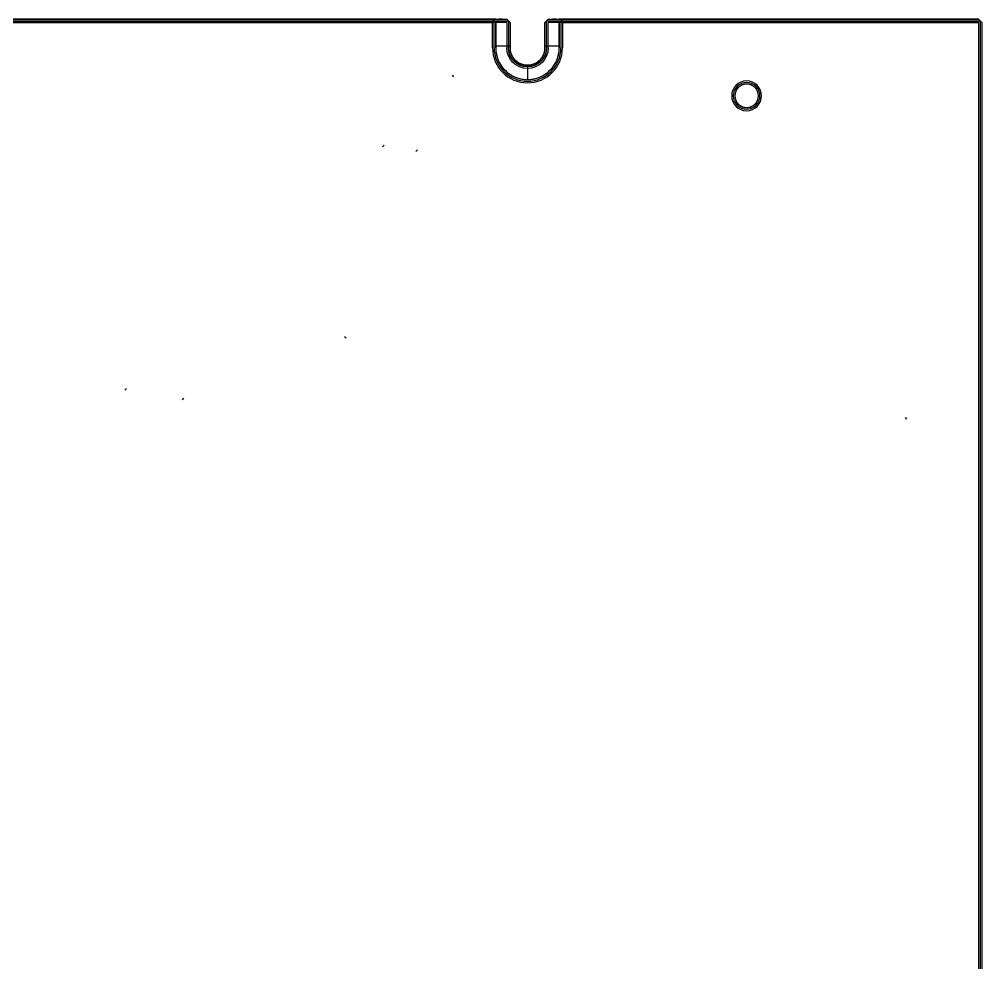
# Model space of a CAD drawing. Extents: x -358 to -55, y 52 to 355.
# Drawn here: x -206.3 to -54.8, y 207 to 355.5 of the extents above; entities that cross this region are included whole.
import ezdxf

# ---------------------------------------------------------------- set-up
doc = ezdxf.new("R2010")
doc.units = 0
doc.layers.add('8__热床$7075铝热床', color=18, linetype='CONTINUOUS')

msp = doc.modelspace()

# ---------------------------------------------------------------- linework, layer by layer
at = {"layer": '8__热床$7075铝热床'}
for p, q in [((-130.3, 355.5, 59.01), (-130.8, 355.5, 59.01)), ((-121.8, 355.5, 59.01), (-122.3, 355.5, 59.01)), ((-55.3, 355.5, 61.51), (-55.3, 355.5, 54.51)), ((-54.8, 355, 61.51), (-54.8, 53, 61.51)), ((-54.8, 355, 54.51), (-54.8, 355, 61.51)), ((-54.8, 355, 54.51), (-54.8, 53, 54.51)), ((-54.8, 355, 61.51), (-54.8, 53, 61.51)), ((-129.05, 351, 59.01), (-129.05, 351, 58.51)), ((-123.55, 351, 59.01), (-123.55, 351, 58.51)), ((-126.3, 348.25, 58.51), (-126.3, 348.25, 59.01)), ((-91.81, 345.3, 60.01), (-91.81, 345.3, 62.01)), ((-93.66, 343.45, 60.01), (-93.66, 343.45, 62.01)), ((-89.96, 343.45, 60.01), (-89.96, 343.45, 62.01)), ((-91.81, 341.6, 60.01), (-91.81, 341.6, 62.01))]:
    msp.add_line(p, q, dxfattribs=at)
for points in [[(-283.3, 355.25), (-129.3, 355.25)], [(-283.05, 355.5), (-129.55, 355.5)], [(-283.05, 355.5), (-129.55, 355.5)], [(-129.55, 355), (-283.05, 355)], [(-281.05, 355.25), (-131.55, 355.25)], [(-131.8, 355.5), (-280.8, 355.5)], [(-280.8, 355), (-131.8, 355)], [(-131.8, 355.5), (-131.3, 355)], [(-131.3, 355.5), (-131.8, 355.5)], [(-131.3, 355), (-131.8, 355.5)], [(-131.8, 351), (-131.8, 355)], [(-131.55, 351), (-131.55, 355.25)], [(-131.3, 355), (-131.3, 351)], [(-131.3, 351), (-131.3, 355)], [(-131.3, 351), (-131.3, 355)], [(-129.05, 355), (-129.55, 355.5)], [(-129.55, 355), (-129.55, 351)], [(-129.3, 355.25), (-129.3, 351)], [(-129.05, 355), (-129.05, 351)], [(-123.05, 355.5), (-123.55, 355)], [(-123.55, 351), (-123.55, 355)], [(-123.3, 355.25), (-55.05, 355.25)], [(-123.3, 351), (-123.3, 355.25)], [(-123.05, 355.5), (-55.3, 355.5)], [(-123.05, 355.5), (-55.3, 355.5)], [(-55.3, 355), (-123.05, 355)], [(-123.05, 351), (-123.05, 355)], [(-121.3, 355), (-120.8, 355.5)], [(-120.8, 355.5), (-121.3, 355.5)], [(-121.3, 355), (-120.8, 355.5)], [(-121.3, 351), (-121.3, 355)], [(-121.3, 355), (-121.3, 351)], [(-121.3, 355), (-121.3, 351)], [(-121.05, 355.25), (-55.05, 355.25)], [(-121.05, 355.25), (-121.05, 351)], [(-55.3, 355.5), (-120.8, 355.5)], [(-120.8, 355), (-55.3, 355)], [(-120.8, 355), (-120.8, 351)], [(-54.8, 355), (-55.3, 355.5)], [(-55.3, 355), (-55.3, 53)], [(-55.3, 355), (-55.3, 53)], [(-55.05, 355.25), (-55.05, 52.75)], [(-55.05, 355.25), (-55.05, 52.75)], [(-129.05, 351.25), (-131.3, 351.25)], [(-131.3, 351), (-131.3, 350.89), (-131.3, 350.78), (-131.29, 350.66), (-131.28, 350.55), (-131.27, 350.44), (-131.26, 350.32), (-131.24, 350.21), (-131.22, 350.09), (-131.2, 349.97), (-131.17, 349.86), (-131.14, 349.74), (-131.11, 349.62), (-131.07, 349.51), (-131.04, 349.39), (-130.99, 349.27), (-130.95, 349.16), (-130.9, 349.04), (-130.85, 348.93), (-130.8, 348.82), (-130.74, 348.7), (-130.68, 348.59), (-130.62, 348.48), (-130.56, 348.37), (-130.49, 348.26), (-130.41, 348.16), (-130.34, 348.05), (-130.26, 347.95), (-130.18, 347.85), (-130.1, 347.75), (-130.02, 347.65), (-129.93, 347.56), (-129.84, 347.46), (-129.74, 347.37), (-129.65, 347.29), (-129.55, 347.2), (-129.45, 347.12), (-129.35, 347.04), (-129.25, 346.96), (-129.14, 346.89), (-129.04, 346.81), (-128.93, 346.75), (-128.82, 346.68), (-128.71, 346.62), (-128.6, 346.56), (-128.49, 346.5), (-128.37, 346.45), (-128.26, 346.4), (-128.14, 346.35), (-128.03, 346.31), (-127.91, 346.27), (-127.79, 346.23), (-127.68, 346.19), (-127.56, 346.16), (-127.44, 346.13), (-127.33, 346.11), (-127.21, 346.08), (-127.1, 346.06), (-126.98, 346.05), (-126.87, 346.03), (-126.75, 346.02), (-126.64, 346.01), (-126.52, 346), (-126.41, 346), (-126.3, 346), (-126.19, 346), (-126.08, 346), (-125.97, 346.01), (-125.85, 346.02), (-125.74, 346.03), (-125.62, 346.05), (-125.51, 346.06), (-125.39, 346.08), (-125.28, 346.11), (-125.16, 346.13), (-125.04, 346.16), (-124.93, 346.19), (-124.81, 346.23), (-124.69, 346.27), (-124.58, 346.31), (-124.46, 346.35), (-124.35, 346.4), (-124.23, 346.45), (-124.12, 346.5), (-124, 346.56), (-123.89, 346.62), (-123.78, 346.68), (-123.67, 346.75), (-123.57, 346.81), (-123.46, 346.89), (-123.35, 346.96), (-123.25, 347.04), (-123.15, 347.12), (-123.05, 347.2), (-122.95, 347.29), (-122.86, 347.37), (-122.77, 347.46), (-122.68, 347.56), (-122.59, 347.65), (-122.5, 347.75), (-122.42, 347.85), (-122.34, 347.95), (-122.26, 348.05), (-122.19, 348.16), (-122.12, 348.26), (-122.05, 348.37), (-121.98, 348.48), (-121.92, 348.59), (-121.86, 348.7), (-121.8, 348.82), (-121.75, 348.93), (-121.7, 349.04), (-121.65, 349.16), (-121.61, 349.27), (-121.57, 349.39), (-121.53, 349.51), (-121.49, 349.62), (-121.46, 349.74), (-121.43, 349.86), (-121.41, 349.97), (-121.38, 350.09), (-121.36, 350.21), (-121.35, 350.32), (-121.33, 350.44), (-121.32, 350.55), (-121.31, 350.66), (-121.31, 350.78), (-121.3, 350.89), (-121.3, 351)], [(-131.3, 351), (-131.3, 350.89), (-131.3, 350.78), (-131.29, 350.66), (-131.28, 350.55), (-131.27, 350.44), (-131.26, 350.32), (-131.24, 350.21), (-131.22, 350.09), (-131.2, 349.97), (-131.17, 349.86), (-131.14, 349.74), (-131.11, 349.62), (-131.07, 349.51), (-131.04, 349.39), (-130.99, 349.27), (-130.95, 349.16), (-130.9, 349.04), (-130.85, 348.93), (-130.8, 348.82), (-130.74, 348.7), (-130.68, 348.59), (-130.62, 348.48), (-130.56, 348.37), (-130.49, 348.26), (-130.41, 348.16), (-130.34, 348.05), (-130.26, 347.95), (-130.18, 347.85), (-130.1, 347.75), (-130.02, 347.65), (-129.93, 347.56), (-129.84, 347.46), (-129.74, 347.37), (-129.65, 347.29), (-129.55, 347.2), (-129.45, 347.12), (-129.35, 347.04), (-129.25, 346.96), (-129.14, 346.89), (-129.04, 346.81), (-128.93, 346.75), (-128.82, 346.68), (-128.71, 346.62), (-128.6, 346.56), (-128.49, 346.5), (-128.37, 346.45), (-128.26, 346.4), (-128.14, 346.35), (-128.03, 346.31), (-127.91, 346.27), (-127.79, 346.23), (-127.68, 346.19), (-127.56, 346.16), (-127.44, 346.13), (-127.33, 346.11), (-127.21, 346.08), (-127.1, 346.06), (-126.98, 346.05), (-126.87, 346.03), (-126.75, 346.02), (-126.64, 346.01), (-126.52, 346), (-126.41, 346), (-126.3, 346), (-126.19, 346), (-126.08, 346), (-125.97, 346.01), (-125.85, 346.02), (-125.74, 346.03), (-125.62, 346.05), (-125.51, 346.06), (-125.39, 346.08), (-125.28, 346.11), (-125.16, 346.13), (-125.04, 346.16), (-124.93, 346.19), (-124.81, 346.23), (-124.69, 346.27), (-124.58, 346.31), (-124.46, 346.35), (-124.35, 346.4), (-124.23, 346.45), (-124.12, 346.5), (-124, 346.56), (-123.89, 346.62), (-123.78, 346.68), (-123.67, 346.75), (-123.57, 346.81), (-123.46, 346.89), (-123.35, 346.96), (-123.25, 347.04), (-123.15, 347.12), (-123.05, 347.2), (-122.95, 347.29), (-122.86, 347.37), (-122.77, 347.46), (-122.68, 347.56), (-122.59, 347.65), (-122.5, 347.75), (-122.42, 347.85), (-122.34, 347.95), (-122.26, 348.05), (-122.19, 348.16), (-122.12, 348.26), (-122.05, 348.37), (-121.98, 348.48), (-121.92, 348.59), (-121.86, 348.7), (-121.8, 348.82), (-121.75, 348.93), (-121.7, 349.04), (-121.65, 349.16), (-121.61, 349.27), (-121.57, 349.39), (-121.53, 349.51), (-121.49, 349.62), (-121.46, 349.74), (-121.43, 349.86), (-121.41, 349.97), (-121.38, 350.09), (-121.36, 350.21), (-121.35, 350.32), (-121.33, 350.44), (-121.32, 350.55), (-121.31, 350.66), (-121.31, 350.78), (-121.3, 350.89), (-121.3, 351)], [(-129.05, 351), (-129.05, 350.94), (-129.05, 350.88), (-129.05, 350.81), (-129.04, 350.75), (-129.03, 350.69), (-129.03, 350.63), (-129.02, 350.56), (-129.01, 350.5), (-128.99, 350.43), (-128.98, 350.37), (-128.96, 350.31), (-128.95, 350.24), (-128.93, 350.18), (-128.91, 350.11), (-128.88, 350.05), (-128.86, 349.99), (-128.83, 349.92), (-128.8, 349.86), (-128.78, 349.8), (-128.74, 349.74), (-128.71, 349.67), (-128.68, 349.61), (-128.64, 349.55), (-128.6, 349.49), (-128.56, 349.44), (-128.52, 349.38), (-128.48, 349.32), (-128.44, 349.27), (-128.39, 349.21), (-128.34, 349.16), (-128.3, 349.11), (-128.25, 349.05), (-128.2, 349.01), (-128.14, 348.96), (-128.09, 348.91), (-128.03, 348.86), (-127.98, 348.82), (-127.92, 348.78), (-127.86, 348.74), (-127.81, 348.7), (-127.75, 348.66), (-127.69, 348.62), (-127.63, 348.59), (-127.56, 348.56), (-127.5, 348.53), (-127.44, 348.5), (-127.38, 348.47), (-127.31, 348.44), (-127.25, 348.42), (-127.19, 348.4), (-127.12, 348.37), (-127.06, 348.36), (-126.99, 348.34), (-126.93, 348.32), (-126.87, 348.31), (-126.8, 348.3), (-126.74, 348.28), (-126.67, 348.27), (-126.61, 348.27), (-126.55, 348.26), (-126.49, 348.26), (-126.42, 348.25), (-126.36, 348.25), (-126.3, 348.25), (-126.24, 348.25), (-126.18, 348.25), (-126.12, 348.26), (-126.05, 348.26), (-125.99, 348.27), (-125.93, 348.27), (-125.86, 348.28), (-125.8, 348.3), (-125.74, 348.31), (-125.67, 348.32), (-125.61, 348.34), (-125.54, 348.36), (-125.48, 348.37), (-125.42, 348.4), (-125.35, 348.42), (-125.29, 348.44), (-125.23, 348.47), (-125.16, 348.5), (-125.1, 348.53), (-125.04, 348.56), (-124.98, 348.59), (-124.92, 348.62), (-124.86, 348.66), (-124.8, 348.7), (-124.74, 348.74), (-124.68, 348.78), (-124.62, 348.82), (-124.57, 348.86), (-124.51, 348.91), (-124.46, 348.96), (-124.41, 349.01), (-124.36, 349.05), (-124.31, 349.11), (-124.26, 349.16), (-124.21, 349.21), (-124.17, 349.27), (-124.12, 349.32), (-124.08, 349.38), (-124.04, 349.44), (-124, 349.49), (-123.96, 349.55), (-123.93, 349.61), (-123.89, 349.67), (-123.86, 349.74), (-123.83, 349.8), (-123.8, 349.86), (-123.77, 349.92), (-123.74, 349.99), (-123.72, 350.05), (-123.7, 350.11), (-123.68, 350.18), (-123.66, 350.24), (-123.64, 350.31), (-123.62, 350.37), (-123.61, 350.43), (-123.6, 350.5), (-123.59, 350.56), (-123.58, 350.63), (-123.57, 350.69), (-123.56, 350.75), (-123.56, 350.81), (-123.55, 350.88), (-123.55, 350.94), (-123.55, 351)], [(-123.55, 351), (-123.55, 350.94), (-123.55, 350.88), (-123.56, 350.81), (-123.56, 350.75), (-123.57, 350.69), (-123.58, 350.63), (-123.59, 350.56), (-123.6, 350.5), (-123.61, 350.43), (-123.62, 350.37), (-123.64, 350.31), (-123.66, 350.24), (-123.68, 350.18), (-123.7, 350.11), (-123.72, 350.05), (-123.74, 349.99), (-123.77, 349.92), (-123.8, 349.86), (-123.83, 349.8), (-123.86, 349.74), (-123.89, 349.67), (-123.93, 349.61), (-123.96, 349.55), (-124, 349.49), (-124.04, 349.44), (-124.08, 349.38), (-124.12, 349.32), (-124.17, 349.27), (-124.21, 349.21), (-124.26, 349.16), (-124.31, 349.11), (-124.36, 349.05), (-124.41, 349.01), (-124.46, 348.96), (-124.51, 348.91), (-124.57, 348.86), (-124.62, 348.82), (-124.68, 348.78), (-124.74, 348.74), (-124.8, 348.7), (-124.86, 348.66), (-124.92, 348.62), (-124.98, 348.59), (-125.04, 348.56), (-125.1, 348.53), (-125.16, 348.5), (-125.23, 348.47), (-125.29, 348.44), (-125.35, 348.42), (-125.42, 348.4), (-125.48, 348.37), (-125.54, 348.36), (-125.61, 348.34), (-125.67, 348.32), (-125.74, 348.31), (-125.8, 348.3), (-125.86, 348.28), (-125.93, 348.27), (-125.99, 348.27), (-126.05, 348.26), (-126.12, 348.26), (-126.18, 348.25), (-126.24, 348.25), (-126.3, 348.25), (-126.36, 348.25), (-126.42, 348.25), (-126.49, 348.26), (-126.55, 348.26), (-126.61, 348.27), (-126.67, 348.27), (-126.74, 348.28), (-126.8, 348.3), (-126.87, 348.31), (-126.93, 348.32), (-126.99, 348.34), (-127.06, 348.36), (-127.12, 348.37), (-127.19, 348.4), (-127.25, 348.42), (-127.31, 348.44), (-127.38, 348.47), (-127.44, 348.5), (-127.5, 348.53), (-127.56, 348.56), (-127.63, 348.59), (-127.69, 348.62), (-127.75, 348.66), (-127.81, 348.7), (-127.86, 348.74), (-127.92, 348.78), (-127.98, 348.82), (-128.03, 348.86), (-128.09, 348.91), (-128.14, 348.96), (-128.2, 349.01), (-128.25, 349.05), (-128.3, 349.11), (-128.34, 349.16), (-128.39, 349.21), (-128.44, 349.27), (-128.48, 349.32), (-128.52, 349.38), (-128.56, 349.44), (-128.6, 349.49), (-128.64, 349.55), (-128.68, 349.61), (-128.71, 349.67), (-128.74, 349.74), (-128.78, 349.8), (-128.8, 349.86), (-128.83, 349.92), (-128.86, 349.99), (-128.88, 350.05), (-128.91, 350.11), (-128.93, 350.18), (-128.95, 350.24), (-128.96, 350.31), (-128.98, 350.37), (-128.99, 350.43), (-129.01, 350.5), (-129.02, 350.56), (-129.03, 350.63), (-129.03, 350.69), (-129.04, 350.75), (-129.05, 350.81), (-129.05, 350.88), (-129.05, 350.94), (-129.05, 351)], [(-129.05, 351), (-129.05, 350.94), (-129.05, 350.88), (-129.05, 350.81), (-129.04, 350.75), (-129.03, 350.69), (-129.03, 350.63), (-129.02, 350.56), (-129.01, 350.5), (-128.99, 350.43), (-128.98, 350.37), (-128.96, 350.31), (-128.95, 350.24), (-128.93, 350.18), (-128.91, 350.11), (-128.88, 350.05), (-128.86, 349.99), (-128.83, 349.92), (-128.8, 349.86), (-128.78, 349.8), (-128.74, 349.74), (-128.71, 349.67), (-128.68, 349.61), (-128.64, 349.55), (-128.6, 349.49), (-128.56, 349.44), (-128.52, 349.38), (-128.48, 349.32), (-128.44, 349.27), (-128.39, 349.21), (-128.34, 349.16), (-128.3, 349.11), (-128.25, 349.05), (-128.2, 349.01), (-128.14, 348.96), (-128.09, 348.91), (-128.03, 348.86), (-127.98, 348.82), (-127.92, 348.78), (-127.86, 348.74), (-127.81, 348.7), (-127.75, 348.66), (-127.69, 348.62), (-127.63, 348.59), (-127.56, 348.56), (-127.5, 348.53), (-127.44, 348.5), (-127.38, 348.47), (-127.31, 348.44), (-127.25, 348.42), (-127.19, 348.4), (-127.12, 348.37), (-127.06, 348.36), (-126.99, 348.34), (-126.93, 348.32), (-126.87, 348.31), (-126.8, 348.3), (-126.74, 348.28), (-126.67, 348.27), (-126.61, 348.27), (-126.55, 348.26), (-126.49, 348.26), (-126.42, 348.25), (-126.36, 348.25), (-126.3, 348.25), (-126.24, 348.25), (-126.18, 348.25), (-126.12, 348.26), (-126.05, 348.26), (-125.99, 348.27), (-125.93, 348.27), (-125.86, 348.28), (-125.8, 348.3), (-125.74, 348.31), (-125.67, 348.32), (-125.61, 348.34), (-125.54, 348.36), (-125.48, 348.37), (-125.42, 348.4), (-125.35, 348.42), (-125.29, 348.44), (-125.23, 348.47), (-125.16, 348.5), (-125.1, 348.53), (-125.04, 348.56), (-124.98, 348.59), (-124.92, 348.62), (-124.86, 348.66), (-124.8, 348.7), (-124.74, 348.74), (-124.68, 348.78), (-124.62, 348.82), (-124.57, 348.86), (-124.51, 348.91), (-124.46, 348.96), (-124.41, 349.01), (-124.36, 349.05), (-124.31, 349.11), (-124.26, 349.16), (-124.21, 349.21), (-124.17, 349.27), (-124.12, 349.32), (-124.08, 349.38), (-124.04, 349.44), (-124, 349.49), (-123.96, 349.55), (-123.93, 349.61), (-123.89, 349.67), (-123.86, 349.74), (-123.83, 349.8), (-123.8, 349.86), (-123.77, 349.92), (-123.74, 349.99), (-123.72, 350.05), (-123.7, 350.11), (-123.68, 350.18), (-123.66, 350.24), (-123.64, 350.31), (-123.62, 350.37), (-123.61, 350.43), (-123.6, 350.5), (-123.59, 350.56), (-123.58, 350.63), (-123.57, 350.69), (-123.56, 350.75), (-123.56, 350.81), (-123.55, 350.88), (-123.55, 350.94), (-123.55, 351)], [(-123.55, 351), (-123.55, 350.94), (-123.55, 350.88), (-123.56, 350.81), (-123.56, 350.75), (-123.57, 350.69), (-123.58, 350.63), (-123.59, 350.56), (-123.6, 350.5), (-123.61, 350.43), (-123.62, 350.37), (-123.64, 350.31), (-123.66, 350.24), (-123.68, 350.18), (-123.7, 350.11), (-123.72, 350.05), (-123.74, 349.99), (-123.77, 349.92), (-123.8, 349.86), (-123.83, 349.8), (-123.86, 349.74), (-123.89, 349.67), (-123.93, 349.61), (-123.96, 349.55), (-124, 349.49), (-124.04, 349.44), (-124.08, 349.38), (-124.12, 349.32), (-124.17, 349.27), (-124.21, 349.21), (-124.26, 349.16), (-124.31, 349.11), (-124.36, 349.05), (-124.41, 349.01), (-124.46, 348.96), (-124.51, 348.91), (-124.57, 348.86), (-124.62, 348.82), (-124.68, 348.78), (-124.74, 348.74), (-124.8, 348.7), (-124.86, 348.66), (-124.92, 348.62), (-124.98, 348.59), (-125.04, 348.56), (-125.1, 348.53), (-125.16, 348.5), (-125.23, 348.47), (-125.29, 348.44), (-125.35, 348.42), (-125.42, 348.4), (-125.48, 348.37), (-125.54, 348.36), (-125.61, 348.34), (-125.67, 348.32), (-125.74, 348.31), (-125.8, 348.3), (-125.86, 348.28), (-125.93, 348.27), (-125.99, 348.27), (-126.05, 348.26), (-126.12, 348.26), (-126.18, 348.25), (-126.24, 348.25), (-126.3, 348.25), (-126.36, 348.25), (-126.42, 348.25), (-126.49, 348.26), (-126.55, 348.26), (-126.61, 348.27), (-126.67, 348.27), (-126.74, 348.28), (-126.8, 348.3), (-126.87, 348.31), (-126.93, 348.32), (-126.99, 348.34), (-127.06, 348.36), (-127.12, 348.37), (-127.19, 348.4), (-127.25, 348.42), (-127.31, 348.44), (-127.38, 348.47), (-127.44, 348.5), (-127.5, 348.53), (-127.56, 348.56), (-127.63, 348.59), (-127.69, 348.62), (-127.75, 348.66), (-127.81, 348.7), (-127.86, 348.74), (-127.92, 348.78), (-127.98, 348.82), (-128.03, 348.86), (-128.09, 348.91), (-128.14, 348.96), (-128.2, 349.01), (-128.25, 349.05), (-128.3, 349.11), (-128.34, 349.16), (-128.39, 349.21), (-128.44, 349.27), (-128.48, 349.32), (-128.52, 349.38), (-128.56, 349.44), (-128.6, 349.49), (-128.64, 349.55), (-128.68, 349.61), (-128.71, 349.67), (-128.74, 349.74), (-128.78, 349.8), (-128.8, 349.86), (-128.83, 349.92), (-128.86, 349.99), (-128.88, 350.05), (-128.91, 350.11), (-128.93, 350.18), (-128.95, 350.24), (-128.96, 350.31), (-128.98, 350.37), (-128.99, 350.43), (-129.01, 350.5), (-129.02, 350.56), (-129.03, 350.63), (-129.03, 350.69), (-129.04, 350.75), (-129.05, 350.81), (-129.05, 350.88), (-129.05, 350.94), (-129.05, 351)], [(-121.3, 351.25), (-123.55, 351.25)], [(-126.3, 348.25), (-126.3, 346)]]:
    msp.add_lwpolyline(points, dxfattribs=at)
at = {"layer": '8__热床$7075铝热床', "extrusion": (1, 0, 0)}
for points in [[(355.5, 54.51), (355.5, 61.51)], [(355.5, 61.51), (355.5, 59.01)], [(355.25, 61.76), (355.25, 59.01)], [(355, 61.51), (355, 59.01)], [(355.5, 59.01), (355.5, 54.51)], [(355.25, 59.01), (355.25, 54.26)], [(351, 59.01), (355, 59.01)], [(355, 59.01), (355, 54.51)], [(355, 56.51), (351, 56.51)], [(355, 59.01), (351, 59.01)], [(355, 59.01), (355, 54.51)], [(351, 56.51), (355, 56.51)], [(355.25, 59.01), (355.25, 54.26)], [(355.5, 59.01), (355.5, 54.51)], [(355, 59.01), (355, 61.51)], [(355.25, 59.01), (355.25, 61.76)], [(355.5, 59.01), (355.5, 61.51)], [(355.5, 54.51), (355.5, 61.51)], [(355.5, 54.51), (355, 54.01)], [(355, 62.01), (355.5, 61.51)], [(355.25, 54.26), (355.25, 61.76)], [(354, 61.51), (354, 59.01)], [(353.47, 54.51), (353.47, 59.01)], [(353.47, 54.51), (353.47, 59.01)], [(354, 61.51), (354, 59.01)], [(351, 59.01), (351, 61.51)], [(351, 58.51), (351, 54.51)], [(351, 58.51), (351, 54.51)], [(351, 61.51), (351, 59.01)], [(348.25, 58.51), (348.25, 54.51)], [(348.25, 54.51), (347.75, 54.01)], [(346, 59.01), (346, 61.51)], [(346, 61.51), (345.5, 62.01)], [(345.3, 54.51), (345.8, 54.01)], [(345.3, 54.51), (345.3, 60.01)], [(343.45, 54.51), (343.45, 60.01)], [(343.45, 54.51), (343.45, 60.01)], [(341.6, 54.51), (341.6, 60.01)], [(341.6, 54.51), (341.1, 54.01)]]:
    msp.add_lwpolyline(points, dxfattribs=at)
at = {"layer": '8__热床$7075铝热床', "extrusion": (-0.408248, 0.408248, 0.816497)}
for points in [[(-158.18, -245.4), (-158.18, -245.83)], [(-212.27, -201.23), (-212.27, -201.66)]]:
    msp.add_lwpolyline(points, dxfattribs=at)
at = {"layer": '8__热床$7075铝热床', "extrusion": (0.408248, 0.408248, 0.816497)}
for points in [[(344.22, -93.06), (344.22, -93.5)], [(336.8, -99.99), (336.8, -99.56)]]:
    msp.add_lwpolyline(points, dxfattribs=at)
at = {"layer": '8__热床$7075铝热床', "extrusion": (0.408248, 0.816497, -0.408248)}
for points in [[(276.54, 162.08), (276.2, 161.8)], [(268.82, 156.46), (269.16, 156.74)]]:
    msp.add_lwpolyline(points, dxfattribs=at)
at = {"layer": '8__热床$7075铝热床', "extrusion": (0, 1, 0)}
for points in [[(130.8, 59.01), (131.3, 59.01)], [(129.55, 59.01), (130.3, 59.01)], [(122.3, 59.01), (123.05, 59.01)], [(121.3, 59.01), (121.8, 59.01)], [(131.8, 62.01), (131.3, 61.51)], [(129.55, 54.01), (129.05, 54.51)], [(123.05, 54.01), (123.55, 54.51)], [(120.8, 62.01), (121.3, 61.51)], [(131.8, 62.01), (131.3, 61.51)], [(129.55, 54.01), (129.05, 54.51)], [(123.05, 54.01), (123.55, 54.51)], [(120.8, 62.01), (121.3, 61.51)], [(93.66, 54.51), (94.16, 54.01)], [(89.96, 54.51), (89.46, 54.01)]]:
    msp.add_lwpolyline(points, dxfattribs=at)
at = {"layer": '8__热床$7075铝热床', "extrusion": (0.408248, -0.408248, 0.816497)}
for points in [[(159.77, 311.51), (159.77, 311.08)], [(212.27, 272.11), (212.27, 272.54)]]:
    msp.add_lwpolyline(points, dxfattribs=at)
at = {"layer": '8__热床$7075铝热床', "extrusion": (8.72866e-08, -8.72866e-08, 1)}
msp.add_lwpolyline([(-129.05, 355), (-129.55, 355.5)], dxfattribs=at)
at = {"layer": '8__热床$7075铝热床', "extrusion": (-0.408248, -0.408248, 0.816497)}
for points in [[(-342.63, 161.78), (-342.63, 161.34)], [(-338.39, 165.24), (-338.39, 165.67)]]:
    msp.add_lwpolyline(points, dxfattribs=at)
at = {"layer": '8__热床$7075铝热床', "extrusion": (0.408248, 0.816497, 0.408248)}
for points in [[(274.19, -56.31), (274.52, -56.58)], [(207.77, -69.86), (208.11, -70.14)]]:
    msp.add_lwpolyline(points, dxfattribs=at)
at = {"layer": '8__热床$7075铝热床', "extrusion": (-8.72866e-08, -8.72866e-08, 1)}
msp.add_lwpolyline([(-123.05, 355.5), (-123.55, 355)], dxfattribs=at)
at = {"layer": '8__热床$7075铝热床', "extrusion": (-0.408248, 0.816497, 0.408248)}
msp.add_lwpolyline([(-48.59, -102.7), (-48.25, -102.43)], dxfattribs=at)
at = {"layer": '8__热床$7075铝热床', "extrusion": (-0.408248, 0.816497, -0.408248)}
msp.add_lwpolyline([(-50.27, 207.92), (-50.6, 208.2)], dxfattribs=at)
at = {"layer": '8__热床$7075铝热床', "extrusion": (0.816497, 0.408248, -0.408248)}
msp.add_lwpolyline([(371.88, 77.03), (371.55, 77.31)], dxfattribs=at)
at = {"layer": '8__热床$7075铝热床', "extrusion": (0.816497, 0.408248, 0.408248)}
msp.add_lwpolyline([(342.7, 5.05), (342.36, 4.77)], dxfattribs=at)
at = {"layer": '8__热床$7075铝热床', "extrusion": (0.816497, -0.408248, -0.408248)}
msp.add_lwpolyline([(293.13, -35.43), (292.79, -35.7)], dxfattribs=at)
at = {"layer": '8__热床$7075铝热床', "extrusion": (0.816497, -0.408248, 0.408248)}
msp.add_lwpolyline([(292.79, 141.61), (293.13, 141.34)], dxfattribs=at)
at = {"layer": '8__热床$7075铝热床'}
msp.add_lwpolyline([(-89.96, 343.45), (-89.96, 343.49), (-89.96, 343.53), (-89.96, 343.57), (-89.96, 343.61), (-89.97, 343.65), (-89.97, 343.7), (-89.98, 343.74), (-89.99, 343.78), (-90, 343.83), (-90.01, 343.87), (-90.02, 343.91), (-90.03, 343.96), (-90.04, 344), (-90.05, 344.04), (-90.07, 344.08), (-90.09, 344.13), (-90.1, 344.17), (-90.12, 344.21), (-90.14, 344.25), (-90.16, 344.3), (-90.18, 344.34), (-90.21, 344.38), (-90.23, 344.42), (-90.26, 344.46), (-90.28, 344.5), (-90.31, 344.54), (-90.34, 344.58), (-90.37, 344.61), (-90.4, 344.65), (-90.43, 344.69), (-90.46, 344.72), (-90.5, 344.75), (-90.53, 344.79), (-90.57, 344.82), (-90.6, 344.85), (-90.64, 344.88), (-90.68, 344.91), (-90.72, 344.94), (-90.75, 344.97), (-90.79, 344.99), (-90.83, 345.02), (-90.87, 345.04), (-90.92, 345.07), (-90.96, 345.09), (-91, 345.11), (-91.04, 345.13), (-91.08, 345.15), (-91.13, 345.17), (-91.17, 345.18), (-91.21, 345.2), (-91.25, 345.21), (-91.3, 345.23), (-91.34, 345.24), (-91.38, 345.25), (-91.43, 345.26), (-91.47, 345.27), (-91.51, 345.27), (-91.56, 345.28), (-91.6, 345.28), (-91.64, 345.29), (-91.68, 345.29), (-91.72, 345.29), (-91.77, 345.3), (-91.81, 345.3), (-91.85, 345.3), (-91.89, 345.29), (-91.93, 345.29), (-91.97, 345.29), (-92.01, 345.28), (-92.06, 345.28), (-92.1, 345.27), (-92.14, 345.27), (-92.19, 345.26), (-92.23, 345.25), (-92.27, 345.24), (-92.32, 345.23), (-92.36, 345.21), (-92.4, 345.2), (-92.44, 345.18), (-92.49, 345.17), (-92.53, 345.15), (-92.57, 345.13), (-92.61, 345.11), (-92.66, 345.09), (-92.7, 345.07), (-92.74, 345.04), (-92.78, 345.02), (-92.82, 344.99), (-92.86, 344.97), (-92.9, 344.94), (-92.93, 344.91), (-92.97, 344.88), (-93.01, 344.85), (-93.04, 344.82), (-93.08, 344.79), (-93.11, 344.75), (-93.15, 344.72), (-93.18, 344.69), (-93.21, 344.65), (-93.24, 344.61), (-93.27, 344.58), (-93.3, 344.54), (-93.33, 344.5), (-93.35, 344.46), (-93.38, 344.42), (-93.4, 344.38), (-93.43, 344.34), (-93.45, 344.3), (-93.47, 344.25), (-93.49, 344.21), (-93.51, 344.17), (-93.53, 344.13), (-93.54, 344.08), (-93.56, 344.04), (-93.57, 344), (-93.58, 343.96), (-93.6, 343.91), (-93.61, 343.87), (-93.62, 343.83), (-93.63, 343.78), (-93.63, 343.74), (-93.64, 343.7), (-93.64, 343.65), (-93.65, 343.61), (-93.65, 343.57), (-93.65, 343.53), (-93.66, 343.49), (-93.66, 343.45), (-93.66, 343.41), (-93.65, 343.36), (-93.65, 343.32), (-93.65, 343.28), (-93.64, 343.24), (-93.64, 343.2), (-93.63, 343.15), (-93.63, 343.11), (-93.62, 343.07), (-93.61, 343.02), (-93.6, 342.98), (-93.58, 342.94), (-93.57, 342.89), (-93.56, 342.85), (-93.54, 342.81), (-93.53, 342.77), (-93.51, 342.72), (-93.49, 342.68), (-93.47, 342.64), (-93.45, 342.6), (-93.43, 342.56), (-93.4, 342.51), (-93.38, 342.47), (-93.35, 342.43), (-93.33, 342.39), (-93.3, 342.36), (-93.27, 342.32), (-93.24, 342.28), (-93.21, 342.24), (-93.18, 342.21), (-93.15, 342.17), (-93.11, 342.14), (-93.08, 342.1), (-93.04, 342.07), (-93.01, 342.04), (-92.97, 342.01), (-92.93, 341.98), (-92.9, 341.95), (-92.86, 341.92), (-92.82, 341.9), (-92.78, 341.87), (-92.74, 341.85), (-92.7, 341.83), (-92.66, 341.8), (-92.61, 341.78), (-92.57, 341.76), (-92.53, 341.74), (-92.49, 341.73), (-92.44, 341.71), (-92.4, 341.69), (-92.36, 341.68), (-92.32, 341.67), (-92.27, 341.66), (-92.23, 341.65), (-92.19, 341.64), (-92.14, 341.63), (-92.1, 341.62), (-92.06, 341.61), (-92.01, 341.61), (-91.97, 341.6), (-91.93, 341.6), (-91.89, 341.6), (-91.85, 341.6), (-91.81, 341.6), (-91.77, 341.6), (-91.72, 341.6), (-91.68, 341.6), (-91.64, 341.6), (-91.6, 341.61), (-91.56, 341.61), (-91.51, 341.62), (-91.47, 341.63), (-91.43, 341.64), (-91.38, 341.65), (-91.34, 341.66), (-91.3, 341.67), (-91.25, 341.68), (-91.21, 341.69), (-91.17, 341.71), (-91.13, 341.73), (-91.08, 341.74), (-91.04, 341.76), (-91, 341.78), (-90.96, 341.8), (-90.92, 341.83), (-90.87, 341.85), (-90.83, 341.87), (-90.79, 341.9), (-90.75, 341.92), (-90.72, 341.95), (-90.68, 341.98), (-90.64, 342.01), (-90.6, 342.04), (-90.57, 342.07), (-90.53, 342.1), (-90.5, 342.14), (-90.46, 342.17), (-90.43, 342.21), (-90.4, 342.24), (-90.37, 342.28), (-90.34, 342.32), (-90.31, 342.36), (-90.28, 342.39), (-90.26, 342.43), (-90.23, 342.47), (-90.21, 342.51), (-90.18, 342.56), (-90.16, 342.6), (-90.14, 342.64), (-90.12, 342.68), (-90.1, 342.72), (-90.09, 342.77), (-90.07, 342.81), (-90.05, 342.85), (-90.04, 342.89), (-90.03, 342.94), (-90.02, 342.98), (-90.01, 343.02), (-90, 343.07), (-89.99, 343.11), (-89.98, 343.15), (-89.97, 343.2), (-89.97, 343.24), (-89.96, 343.28), (-89.96, 343.32), (-89.96, 343.36), (-89.96, 343.41)], close=True, dxfattribs=at)
msp.add_lwpolyline([(-89.96, 343.45), (-89.96, 343.49), (-89.96, 343.53), (-89.96, 343.57), (-89.96, 343.61), (-89.97, 343.65), (-89.97, 343.7), (-89.98, 343.74), (-89.99, 343.78), (-90, 343.83), (-90.01, 343.87), (-90.02, 343.91), (-90.03, 343.96), (-90.04, 344), (-90.05, 344.04), (-90.07, 344.08), (-90.09, 344.13), (-90.1, 344.17), (-90.12, 344.21), (-90.14, 344.25), (-90.16, 344.3), (-90.18, 344.34), (-90.21, 344.38), (-90.23, 344.42), (-90.26, 344.46), (-90.28, 344.5), (-90.31, 344.54), (-90.34, 344.58), (-90.37, 344.61), (-90.4, 344.65), (-90.43, 344.69), (-90.46, 344.72), (-90.5, 344.75), (-90.53, 344.79), (-90.57, 344.82), (-90.6, 344.85), (-90.64, 344.88), (-90.68, 344.91), (-90.72, 344.94), (-90.75, 344.97), (-90.79, 344.99), (-90.83, 345.02), (-90.87, 345.04), (-90.92, 345.07), (-90.96, 345.09), (-91, 345.11), (-91.04, 345.13), (-91.08, 345.15), (-91.13, 345.17), (-91.17, 345.18), (-91.21, 345.2), (-91.25, 345.21), (-91.3, 345.23), (-91.34, 345.24), (-91.38, 345.25), (-91.43, 345.26), (-91.47, 345.27), (-91.51, 345.27), (-91.56, 345.28), (-91.6, 345.28), (-91.64, 345.29), (-91.68, 345.29), (-91.72, 345.29), (-91.77, 345.3), (-91.81, 345.3), (-91.85, 345.3), (-91.89, 345.29), (-91.93, 345.29), (-91.97, 345.29), (-92.01, 345.28), (-92.06, 345.28), (-92.1, 345.27), (-92.14, 345.27), (-92.19, 345.26), (-92.23, 345.25), (-92.27, 345.24), (-92.32, 345.23), (-92.36, 345.21), (-92.4, 345.2), (-92.44, 345.18), (-92.49, 345.17), (-92.53, 345.15), (-92.57, 345.13), (-92.61, 345.11), (-92.66, 345.09), (-92.7, 345.07), (-92.74, 345.04), (-92.78, 345.02), (-92.82, 344.99), (-92.86, 344.97), (-92.9, 344.94), (-92.93, 344.91), (-92.97, 344.88), (-93.01, 344.85), (-93.04, 344.82), (-93.08, 344.79), (-93.11, 344.75), (-93.15, 344.72), (-93.18, 344.69), (-93.21, 344.65), (-93.24, 344.61), (-93.27, 344.58), (-93.3, 344.54), (-93.33, 344.5), (-93.35, 344.46), (-93.38, 344.42), (-93.4, 344.38), (-93.43, 344.34), (-93.45, 344.3), (-93.47, 344.25), (-93.49, 344.21), (-93.51, 344.17), (-93.53, 344.13), (-93.54, 344.08), (-93.56, 344.04), (-93.57, 344), (-93.58, 343.96), (-93.6, 343.91), (-93.61, 343.87), (-93.62, 343.83), (-93.63, 343.78), (-93.63, 343.74), (-93.64, 343.7), (-93.64, 343.65), (-93.65, 343.61), (-93.65, 343.57), (-93.65, 343.53), (-93.66, 343.49), (-93.66, 343.45), (-93.66, 343.41), (-93.65, 343.36), (-93.65, 343.32), (-93.65, 343.28), (-93.64, 343.24), (-93.64, 343.2), (-93.63, 343.15), (-93.63, 343.11), (-93.62, 343.07), (-93.61, 343.02), (-93.6, 342.98), (-93.58, 342.94), (-93.57, 342.89), (-93.56, 342.85), (-93.54, 342.81), (-93.53, 342.77), (-93.51, 342.72), (-93.49, 342.68), (-93.47, 342.64), (-93.45, 342.6), (-93.43, 342.56), (-93.4, 342.51), (-93.38, 342.47), (-93.35, 342.43), (-93.33, 342.39), (-93.3, 342.36), (-93.27, 342.32), (-93.24, 342.28), (-93.21, 342.24), (-93.18, 342.21), (-93.15, 342.17), (-93.11, 342.14), (-93.08, 342.1), (-93.04, 342.07), (-93.01, 342.04), (-92.97, 342.01), (-92.93, 341.98), (-92.9, 341.95), (-92.86, 341.92), (-92.82, 341.9), (-92.78, 341.87), (-92.74, 341.85), (-92.7, 341.83), (-92.66, 341.8), (-92.61, 341.78), (-92.57, 341.76), (-92.53, 341.74), (-92.49, 341.73), (-92.44, 341.71), (-92.4, 341.69), (-92.36, 341.68), (-92.32, 341.67), (-92.27, 341.66), (-92.23, 341.65), (-92.19, 341.64), (-92.14, 341.63), (-92.1, 341.62), (-92.06, 341.61), (-92.01, 341.61), (-91.97, 341.6), (-91.93, 341.6), (-91.89, 341.6), (-91.85, 341.6), (-91.81, 341.6), (-91.77, 341.6), (-91.72, 341.6), (-91.68, 341.6), (-91.64, 341.6), (-91.6, 341.61), (-91.56, 341.61), (-91.51, 341.62), (-91.47, 341.63), (-91.43, 341.64), (-91.38, 341.65), (-91.34, 341.66), (-91.3, 341.67), (-91.25, 341.68), (-91.21, 341.69), (-91.17, 341.71), (-91.13, 341.73), (-91.08, 341.74), (-91.04, 341.76), (-91, 341.78), (-90.96, 341.8), (-90.92, 341.83), (-90.87, 341.85), (-90.83, 341.87), (-90.79, 341.9), (-90.75, 341.92), (-90.72, 341.95), (-90.68, 341.98), (-90.64, 342.01), (-90.6, 342.04), (-90.57, 342.07), (-90.53, 342.1), (-90.5, 342.14), (-90.46, 342.17), (-90.43, 342.21), (-90.4, 342.24), (-90.37, 342.28), (-90.34, 342.32), (-90.31, 342.36), (-90.28, 342.39), (-90.26, 342.43), (-90.23, 342.47), (-90.21, 342.51), (-90.18, 342.56), (-90.16, 342.6), (-90.14, 342.64), (-90.12, 342.68), (-90.1, 342.72), (-90.09, 342.77), (-90.07, 342.81), (-90.05, 342.85), (-90.04, 342.89), (-90.03, 342.94), (-90.02, 342.98), (-90.01, 343.02), (-90, 343.07), (-89.99, 343.11), (-89.98, 343.15), (-89.97, 343.2), (-89.97, 343.24), (-89.96, 343.28), (-89.96, 343.32), (-89.96, 343.36), (-89.96, 343.41)], close=True, dxfattribs=at)
msp.add_lwpolyline([(-89.96, 343.45), (-89.96, 343.49), (-89.96, 343.53), (-89.96, 343.57), (-89.96, 343.61), (-89.97, 343.65), (-89.97, 343.7), (-89.98, 343.74), (-89.99, 343.78), (-90, 343.83), (-90.01, 343.87), (-90.02, 343.91), (-90.03, 343.96), (-90.04, 344), (-90.05, 344.04), (-90.07, 344.08), (-90.09, 344.13), (-90.1, 344.17), (-90.12, 344.21), (-90.14, 344.25), (-90.16, 344.3), (-90.18, 344.34), (-90.21, 344.38), (-90.23, 344.42), (-90.26, 344.46), (-90.28, 344.5), (-90.31, 344.54), (-90.34, 344.58), (-90.37, 344.61), (-90.4, 344.65), (-90.43, 344.69), (-90.46, 344.72), (-90.5, 344.75), (-90.53, 344.79), (-90.57, 344.82), (-90.6, 344.85), (-90.64, 344.88), (-90.68, 344.91), (-90.72, 344.94), (-90.75, 344.97), (-90.79, 344.99), (-90.83, 345.02), (-90.87, 345.04), (-90.92, 345.07), (-90.96, 345.09), (-91, 345.11), (-91.04, 345.13), (-91.08, 345.15), (-91.13, 345.17), (-91.17, 345.18), (-91.21, 345.2), (-91.25, 345.21), (-91.3, 345.23), (-91.34, 345.24), (-91.38, 345.25), (-91.43, 345.26), (-91.47, 345.27), (-91.51, 345.27), (-91.56, 345.28), (-91.6, 345.28), (-91.64, 345.29), (-91.68, 345.29), (-91.72, 345.29), (-91.77, 345.3), (-91.81, 345.3), (-91.85, 345.3), (-91.89, 345.29), (-91.93, 345.29), (-91.97, 345.29), (-92.01, 345.28), (-92.06, 345.28), (-92.1, 345.27), (-92.14, 345.27), (-92.19, 345.26), (-92.23, 345.25), (-92.27, 345.24), (-92.32, 345.23), (-92.36, 345.21), (-92.4, 345.2), (-92.44, 345.18), (-92.49, 345.17), (-92.53, 345.15), (-92.57, 345.13), (-92.61, 345.11), (-92.66, 345.09), (-92.7, 345.07), (-92.74, 345.04), (-92.78, 345.02), (-92.82, 344.99), (-92.86, 344.97), (-92.9, 344.94), (-92.93, 344.91), (-92.97, 344.88), (-93.01, 344.85), (-93.04, 344.82), (-93.08, 344.79), (-93.11, 344.75), (-93.15, 344.72), (-93.18, 344.69), (-93.21, 344.65), (-93.24, 344.61), (-93.27, 344.58), (-93.3, 344.54), (-93.33, 344.5), (-93.35, 344.46), (-93.38, 344.42), (-93.4, 344.38), (-93.43, 344.34), (-93.45, 344.3), (-93.47, 344.25), (-93.49, 344.21), (-93.51, 344.17), (-93.53, 344.13), (-93.54, 344.08), (-93.56, 344.04), (-93.57, 344), (-93.58, 343.96), (-93.6, 343.91), (-93.61, 343.87), (-93.62, 343.83), (-93.63, 343.78), (-93.63, 343.74), (-93.64, 343.7), (-93.64, 343.65), (-93.65, 343.61), (-93.65, 343.57), (-93.65, 343.53), (-93.66, 343.49), (-93.66, 343.45), (-93.66, 343.41), (-93.65, 343.36), (-93.65, 343.32), (-93.65, 343.28), (-93.64, 343.24), (-93.64, 343.2), (-93.63, 343.15), (-93.63, 343.11), (-93.62, 343.07), (-93.61, 343.02), (-93.6, 342.98), (-93.58, 342.94), (-93.57, 342.89), (-93.56, 342.85), (-93.54, 342.81), (-93.53, 342.77), (-93.51, 342.72), (-93.49, 342.68), (-93.47, 342.64), (-93.45, 342.6), (-93.43, 342.56), (-93.4, 342.51), (-93.38, 342.47), (-93.35, 342.43), (-93.33, 342.39), (-93.3, 342.36), (-93.27, 342.32), (-93.24, 342.28), (-93.21, 342.24), (-93.18, 342.21), (-93.15, 342.17), (-93.11, 342.14), (-93.08, 342.1), (-93.04, 342.07), (-93.01, 342.04), (-92.97, 342.01), (-92.93, 341.98), (-92.9, 341.95), (-92.86, 341.92), (-92.82, 341.9), (-92.78, 341.87), (-92.74, 341.85), (-92.7, 341.83), (-92.66, 341.8), (-92.61, 341.78), (-92.57, 341.76), (-92.53, 341.74), (-92.49, 341.73), (-92.44, 341.71), (-92.4, 341.69), (-92.36, 341.68), (-92.32, 341.67), (-92.27, 341.66), (-92.23, 341.65), (-92.19, 341.64), (-92.14, 341.63), (-92.1, 341.62), (-92.06, 341.61), (-92.01, 341.61), (-91.97, 341.6), (-91.93, 341.6), (-91.89, 341.6), (-91.85, 341.6), (-91.81, 341.6), (-91.77, 341.6), (-91.72, 341.6), (-91.68, 341.6), (-91.64, 341.6), (-91.6, 341.61), (-91.56, 341.61), (-91.51, 341.62), (-91.47, 341.63), (-91.43, 341.64), (-91.38, 341.65), (-91.34, 341.66), (-91.3, 341.67), (-91.25, 341.68), (-91.21, 341.69), (-91.17, 341.71), (-91.13, 341.73), (-91.08, 341.74), (-91.04, 341.76), (-91, 341.78), (-90.96, 341.8), (-90.92, 341.83), (-90.87, 341.85), (-90.83, 341.87), (-90.79, 341.9), (-90.75, 341.92), (-90.72, 341.95), (-90.68, 341.98), (-90.64, 342.01), (-90.6, 342.04), (-90.57, 342.07), (-90.53, 342.1), (-90.5, 342.14), (-90.46, 342.17), (-90.43, 342.21), (-90.4, 342.24), (-90.37, 342.28), (-90.34, 342.32), (-90.31, 342.36), (-90.28, 342.39), (-90.26, 342.43), (-90.23, 342.47), (-90.21, 342.51), (-90.18, 342.56), (-90.16, 342.6), (-90.14, 342.64), (-90.12, 342.68), (-90.1, 342.72), (-90.09, 342.77), (-90.07, 342.81), (-90.05, 342.85), (-90.04, 342.89), (-90.03, 342.94), (-90.02, 342.98), (-90.01, 343.02), (-90, 343.07), (-89.99, 343.11), (-89.98, 343.15), (-89.97, 343.2), (-89.97, 343.24), (-89.96, 343.28), (-89.96, 343.32), (-89.96, 343.36), (-89.96, 343.41)], close=True, dxfattribs=at)
at = {"layer": '8__热床$7075铝热床', "extrusion": (0, 0, -1)}
for centre, radius in [((91.81, 343.45, -54.01), 2.35), ((91.81, 343.45, -54.26), 2.1), ((91.81, 343.45, -54.51), 1.85)]:
    msp.add_circle(centre, radius, dxfattribs=at)
at = {"layer": '8__热床$7075铝热床'}
for centre, radius in [((-126.3, 351, 62.01), 5.5), ((-126.3, 351, 61.76), 5.25), ((-126.3, 351, 61.51), 5)]:
    msp.add_arc(centre, radius, 180, 0, dxfattribs=at)
at = {"layer": '8__热床$7075铝热床', "extrusion": (0, 0, -1)}
for centre, radius, end in [((126.3, 351, -54.01), 3.25, 0), ((126.3, 351, -54.26), 3, 0), ((126.3, 351, -54.51), 2.75, 360)]:
    msp.add_arc(centre, radius, 180, end, dxfattribs=at)

doc.saveas('drawing.dxf')
